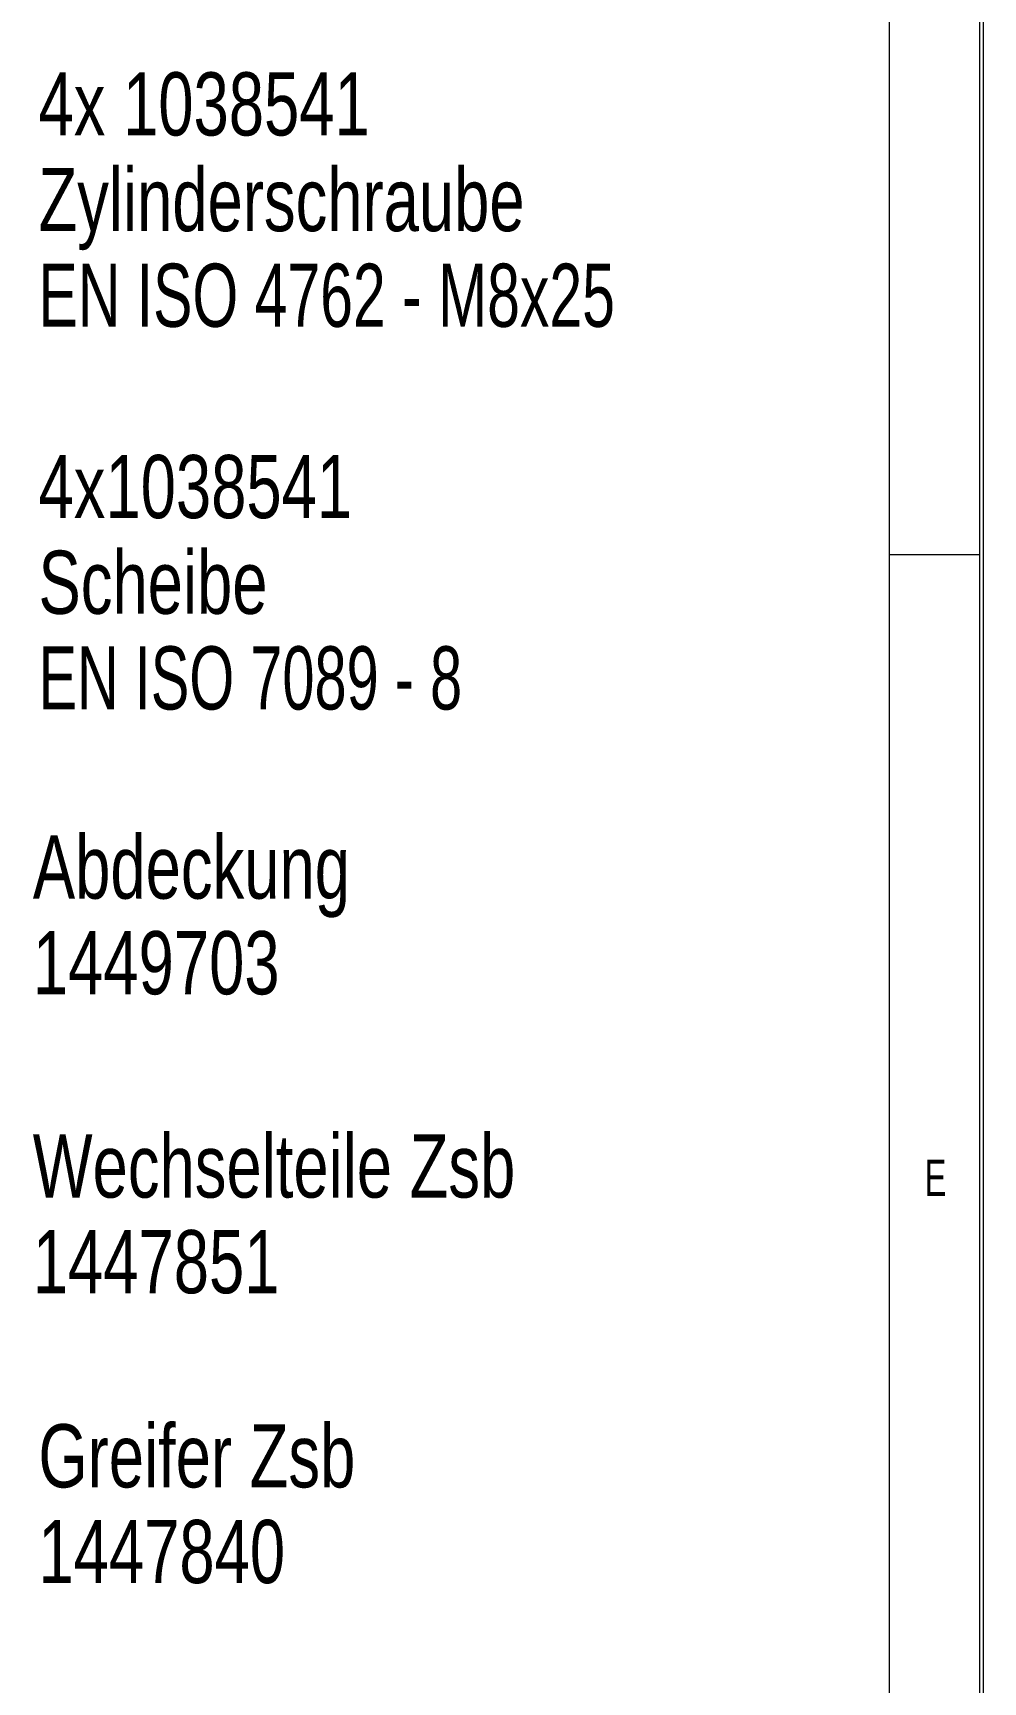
# Paper-space layout 'Blatt1' of a CAD drawing. Header units: millimetres. Extents: x 0 to 1189, y 0 to 841.
# Drawn here: x 1130.6 to 1183.2, y 496.2 to 587.6 of the extents above; entities that cross this region are included whole.
import ezdxf

# ---------------------------------------------------------------- set-up
doc = ezdxf.new("R2010")
doc.units = ezdxf.units.MM
doc.layers.add('1', color=7, linetype='Continuous')
doc.layers.add('BESCHRIFTUNG', color=5, linetype='Continuous')
doc.styles.add('SLDTEXTSTYLE0', font='TXT', dxfattribs={"width": 0.675})
doc.styles.add('SLDTEXTSTYLE2', font='TXT', dxfattribs={"width": 0.75})
doc.styles.add('SLDTEXTSTYLE6', font='TXT', dxfattribs={"width": 0.697368})
doc.styles.add('SLDTEXTSTYLE7', font='TXT', dxfattribs={"width": 0.683333})

# ---------------------------------------------------------------- blocks, each defined once
blk = doc.blocks.new('SW_NOTE_0_1')
at = {"layer": 'BESCHRIFTUNG', "color": 0, "char_height": 3.5, "attachment_point": 1, "style": 'SLDTEXTSTYLE2'}
for s, insert in [('Greifer Zsb', (0.539, -0.749)), ('1447840', (0.539, -6.049))]:
    blk.add_mtext(s, dxfattribs=dict(at, insert=insert))
blk = doc.blocks.new('SW_NOTE_0_2')
at = {"layer": 'BESCHRIFTUNG', "color": 0, "char_height": 3.5, "attachment_point": 1, "style": 'SLDTEXTSTYLE2'}
for s, insert in [('Wechselteile Zsb', (0.555, 4.555)), ('1447851', (0.555, -0.745))]:
    blk.add_mtext(s, dxfattribs=dict(at, insert=insert))
blk = doc.blocks.new('SW_NOTE_0_4')
at = {"layer": 'BESCHRIFTUNG', "color": 0, "char_height": 3.5, "attachment_point": 1, "style": 'SLDTEXTSTYLE2'}
for s, insert in [('Abdeckung', (0.561, 4.521)), ('1449703', (0.561, -0.779))]:
    blk.add_mtext(s, dxfattribs=dict(at, insert=insert))
blk = doc.blocks.new('SW_NOTE_0_12')
at = {"layer": 'BESCHRIFTUNG', "color": 0, "char_height": 3.5, "attachment_point": 1}
for s, insert, style in [('4x 1038541', (0.545, 20.436), 'SLDTEXTSTYLE2'), ('Zylinderschraube', (0.545, 15.136), 'SLDTEXTSTYLE2'), ('EN ISO 4762 - M8x25', (0.545, 9.836), 'SLDTEXTSTYLE6'), ('4x1038541', (0.545, -0.764), 'SLDTEXTSTYLE2'), ('Scheibe', (0.545, -6.064), 'SLDTEXTSTYLE2'), ('EN ISO 7089 - 8', (0.545, -11.364), 'SLDTEXTSTYLE7')]:
    blk.add_mtext(s, dxfattribs=dict(at, insert=insert, style=style))

psp = doc.layouts.new('Blatt1')

# ---------------------------------------------------------------- linework, layer by layer
at = {"layer": '1', "color": 7, "lineweight": 18}
for p, q in [((1183, 835), (1183, 6)), ((1178, 830), (1178, 83.023)), ((1183, 558.667), (1178, 558.667))]:
    psp.add_line(p, q, dxfattribs=at)
at = {"layer": '1', "lineweight": 18}
psp.add_line((1183.2, 835.2), (1183.2, 5.8), dxfattribs=at)

# ---------------------------------------------------------------- block references
at = {"layer": 'BESCHRIFTUNG'}
for name, p in [('SW_NOTE_0_12', (1130.341, 564.956)), ('SW_NOTE_0_4', (1130.013, 538.592)), ('SW_NOTE_0_2', (1130.013, 521.998)), ('SW_NOTE_0_1', (1130.341, 511.245))]:
    psp.add_blockref(name, p, dxfattribs=at)

# ---------------------------------------------------------------- texts
at = {"layer": '1', "insert": (1180.565, 525.148), "char_height": 2, "attachment_point": 2, "style": 'SLDTEXTSTYLE0'}
psp.add_mtext('E', dxfattribs=at)

doc.saveas('drawing.dxf')
